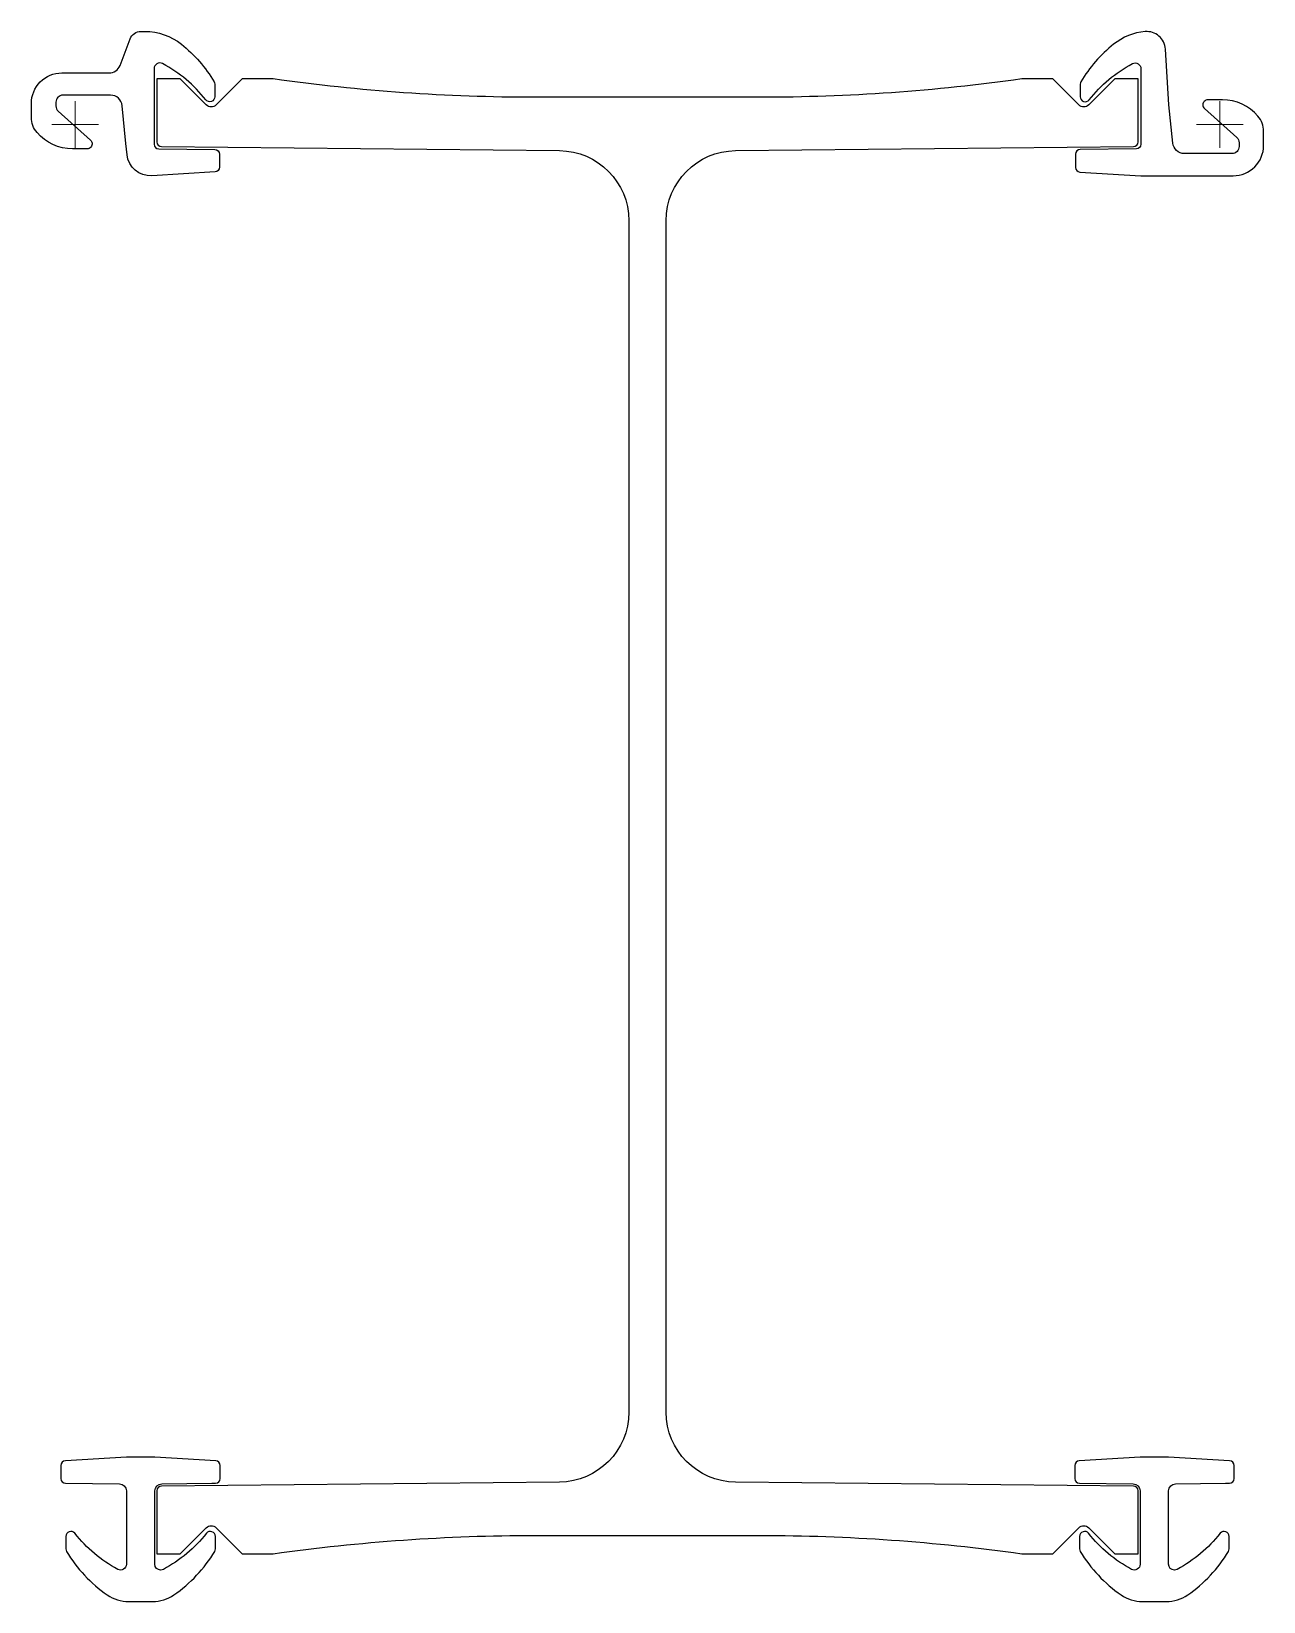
# Model space of a CAD drawing. Header units: millimetres. Extents: x -19 to 509, y -632 to 40.
import ezdxf

# ---------------------------------------------------------------- set-up
doc = ezdxf.new("R2010")
doc.units = ezdxf.units.MM
doc.layers.add('ref', color=252, linetype='Continuous', lineweight=5)

msp = doc.modelspace()

# ---------------------------------------------------------------- linework, layer by layer
at = {"elevation": 0}
for points in [[(61.75, -18.35, -0.396562), (59.87, -20.34), (32.77, -21.99, -0.402787), (22.21, -13), (21.73, -8.16), (20.11, 8, 0.385273), (15.14, 12.5), (-5.26, 12.5, 0.414214), (-8.26, 9.5), (-8.26, 7.88, 0.212557), (-7.26, 5.65), (6.55, -6.79, -0.168965), (7.22, -8.01, -0.464388), (5.12, -10.5), (-1.15, -10.5, -0.219232), (-16.35, -3.5, -0.17875), (-18.75, 3), (-18.75, 9, -0.414214), (-5.75, 22), (14.53, 22, 0.311359), (19.21, 25.22), (23.52, 36.58, -0.311359), (28.2, 39.8), (29.84, 39.8, -0.17076), (45.49, 34.29, -0.089428), (59.47, 18.23, -0.135195), (59.75, 17.2), (59.75, 11.85, -0.710366), (55.92, 10.51, 0.101503), (37.44, 26, 0.567914), (33.75, 23.8), (33.75, -8.52, 0.411079), (35.73, -10.52), (59.77, -10.78, -0.411079), (61.75, -12.78)], [(508.75, -3, 0.17875), (506.35, 3.5, 0.219232), (491.15, 10.5), (484.88, 10.5, 0.414214), (482.75, 8.37, 0.212557), (483.45, 6.79), (497.25, -5.64, -0.212557), (498.25, -7.87), (498.25, -9.5, -0.414214), (495.25, -12.5), (474.86, -12.5, -0.385273), (469.89, -8), (468.25, 8.37), (466.73, 32.25, 0.41996), (458.08, 39.71, 0.149445), (444.51, 34.29, 0.089428), (430.53, 18.23, 0.135195), (430.25, 17.2), (430.25, 11.85, 0.710366), (434.08, 10.51, -0.101503), (452.56, 26, -0.567914), (456.25, 23.8), (456.25, -8.52, -0.411079), (454.27, -10.52), (430.23, -10.78, 0.411079), (428.25, -12.78), (428.25, -18.42, 0.396562), (430.13, -20.41), (456.25, -22), (495.75, -22, 0.414214), (508.75, -9)], [(237, -296.28), (237, -551.32, -0.411288), (207.3, -581.32), (36.98, -583.02, 0.411288), (35, -585.02), (35, -612), (38, -612), (45, -612), (56.12, -600.88, -0.414214), (60.36, -600.88), (71.49, -612), (84.78, -612, -0.035087), (196.64, -604.14), (245, -604.14), (293.36, -604.14, -0.035087), (405.22, -612), (418.51, -612), (429.64, -600.88, -0.414214), (433.88, -600.88), (445, -612), (452, -612), (455, -612), (455, -585.02, 0.411288), (453.02, -583.02), (282.7, -581.32, -0.411288), (253, -551.32), (253, -296.28), (253, -41.24, -0.411288), (282.7, -11.24), (453.02, -9.53, 0.411288), (455, -7.53), (455, 19.45), (452, 19.45), (445, 19.45), (433.88, 8.32, -0.414214), (429.64, 8.32), (418.51, 19.45), (405.22, 19.45, -0.035087), (293.36, 11.59), (245, 11.59), (196.64, 11.59, -0.035087), (84.78, 19.45), (71.49, 19.45), (60.36, 8.32, -0.414214), (56.12, 8.32), (45, 19.45), (38, 19.45), (35, 19.45), (35, -7.53, 0.411288), (36.98, -9.53), (207.3, -11.24, -0.411288), (237, -41.24)], [(-6.1, -579.78, 0.411533), (-4.12, -581.79), (18.93, -582.02, -0.411198), (21.9, -585.02), (21.9, -616.47, -0.56798), (18.21, -618.67, -0.101014), (-0.17, -603.24, 0.710336), (-4, -604.57), (-4, -609.93, 0.135197), (-3.72, -610.95, 0.107707), (13.74, -629.61, 0.152295), (22.9, -632.47), (33.1, -632.47, 0.152295), (42.26, -629.61, 0.107707), (59.72, -610.95, 0.135197), (60, -609.93), (60, -604.57, 0.710994), (56.17, -603.24, -0.100981), (37.79, -618.67, -0.126639), (36.58, -618.97, -0.412), (34.1, -616.47), (34.1, -585.02, -0.411198), (37.07, -582.02), (58.5, -581.8), (60.12, -581.79, 0.411533), (62.1, -579.78), (62.1, -574.19, 0.397192), (60.22, -572.2), (34.1, -570.67), (21.9, -570.67), (-4.22, -572.2, 0.397192), (-6.1, -574.19)], [(427.9, -579.78, 0.411533), (429.88, -581.79), (452.93, -582.02, -0.411198), (455.9, -585.02), (455.9, -616.47, -0.56798), (452.21, -618.67, -0.101014), (433.83, -603.24, 0.710336), (430, -604.57), (430, -609.93, 0.135197), (430.28, -610.95, 0.107707), (447.74, -629.61, 0.152295), (456.9, -632.47), (467.1, -632.47, 0.152295), (476.26, -629.61, 0.107707), (493.72, -610.95, 0.135197), (494, -609.93), (494, -604.57, 0.710994), (490.17, -603.24, -0.100981), (471.79, -618.67, -0.126639), (470.58, -618.97, -0.412), (468.1, -616.47), (468.1, -585.02, -0.411198), (471.07, -582.02), (492.5, -581.8), (494.12, -581.79, 0.411533), (496.1, -579.78), (496.1, -574.19, 0.397192), (494.22, -572.2), (468.1, -570.67), (455.9, -570.67), (429.78, -572.2, 0.397192), (427.9, -574.19)]]:
    msp.add_lwpolyline(points, format="xyb", close=True, dxfattribs=at)
at = {"layer": 'ref'}
for p, q in [((0, -10), (0, 10)), ((490, 10), (490, -10)), ((10, 0), (-10, 0)), ((480, 0), (500, 0))]:
    msp.add_line(p, q, dxfattribs=at)

doc.saveas('drawing.dxf')
